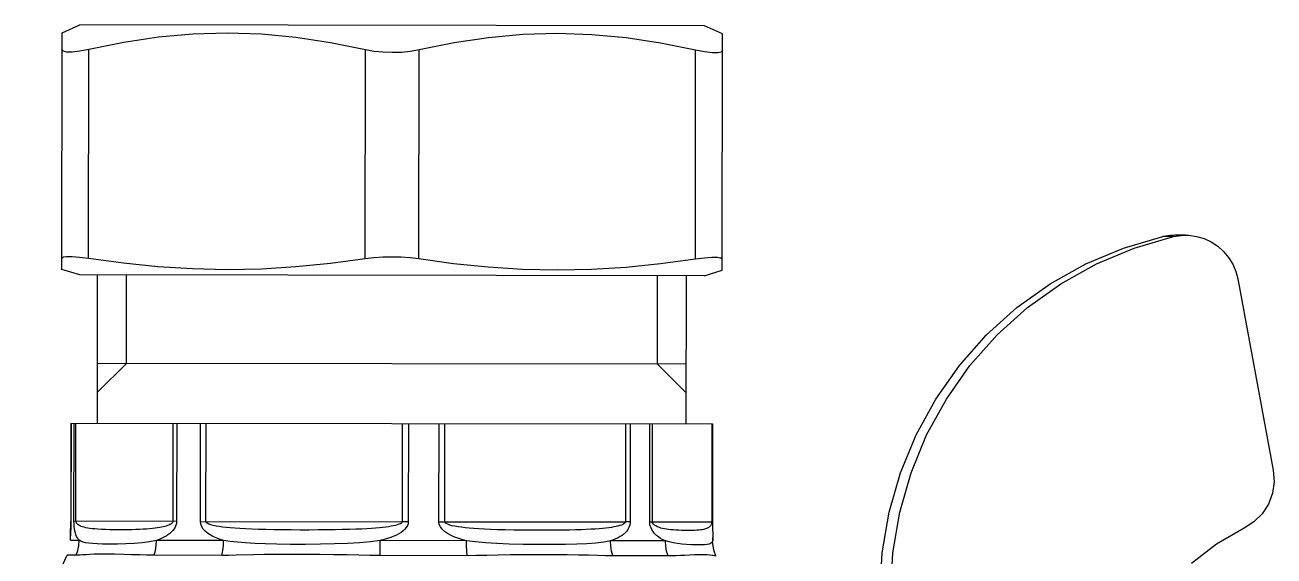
# Model space of a CAD drawing. Header units: millimetres. Extents: x 898 to 1196, y 229 to 443.
# Drawn here: x 1107.3649 to 1107.41047, y 341.74474 to 341.76411 of the extents above; entities that cross this region are included whole.
import ezdxf

# ---------------------------------------------------------------- set-up
doc = ezdxf.new("R2010")
doc.units = ezdxf.units.MM
doc.layers.add('alim', color=5, linetype='Continuous', lineweight=5)
doc.layers.add('CHAUFFAGE', color=4, linetype='Continuous', lineweight=5)

# ---------------------------------------------------------------- blocks, each defined once
blk = doc.blocks.new('c ef ecs')
at = {"layer": 'alim', "color": 5, "lineweight": -3}
for p, q in [((-303.569245, 72.856426), (-303.572569, 72.854892)), ((-303.591615, 72.855097), (-303.591908, 72.854446)), ((-303.582988, 72.855097), (-303.591615, 72.855097)), ((-303.59095, 72.855055), (-303.591014, 72.855097)), ((-303.590917, 72.854929), (-303.59095, 72.855055)), ((-303.590917, 72.854726), (-303.590917, 72.854929)), ((-303.583455, 72.854929), (-303.583433, 72.855055)), ((-303.583455, 72.854725), (-303.583455, 72.854929)), ((-303.583433, 72.855055), (-303.58339, 72.855097)), ((-303.582792, 72.854446), (-303.582988, 72.855097)), ((-303.577386, 72.854757), (-303.577386, 72.831347)), ((-303.577386, 72.854757), (-303.573805, 72.854757)), ((-303.577386, 72.854756), (-303.573805, 72.854756)), ((-303.573733, 72.854758), (-303.573805, 72.854757)), ((-303.573805, 72.854757), (-303.573805, 72.854756)), ((-303.573805, 72.854756), (-303.573734, 72.854757)), ((-303.573734, 72.854757), (-303.573664, 72.854758)), ((-303.57361, 72.85476), (-303.573733, 72.854758)), ((-303.573664, 72.854758), (-303.573596, 72.85476)), ((-303.5735, 72.854764), (-303.57361, 72.85476)), ((-303.573596, 72.85476), (-303.573531, 72.854762)), ((-303.573531, 72.854762), (-303.573415, 72.854767)), ((-303.573401, 72.854768), (-303.5735, 72.854764)), ((-303.573415, 72.854767), (-303.573363, 72.854769)), ((-303.573302, 72.854771), (-303.573401, 72.854768)), ((-303.573363, 72.854769), (-303.573316, 72.854771)), ((-303.573316, 72.854771), (-303.573272, 72.854772)), ((-303.573242, 72.854772), (-303.573302, 72.854771)), ((-303.573242, 72.854772), (-303.573242, 72.854772)), ((-303.573114, 72.854772), (-303.573242, 72.854772)), ((-303.573114, 72.854772), (-303.573114, 72.85445)), ((-303.572569, 72.854567), (-303.572569, 72.854892)), ((-303.591908, 72.831658), (-303.591908, 72.854446)), ((-303.591014, 72.854121), (-303.590949, 72.854453)), ((-303.590949, 72.854453), (-303.590917, 72.854726)), ((-303.583433, 72.854452), (-303.583455, 72.854725)), ((-303.58339, 72.854121), (-303.583433, 72.854452)), ((-303.582792, 72.831658), (-303.582792, 72.854446)), ((-303.573805, 72.854644), (-303.577386, 72.854644)), ((-303.573805, 72.854574), (-303.577386, 72.854574)), ((-303.573805, 72.8509), (-303.573805, 72.854644)), ((-303.573707, 72.854642), (-303.573805, 72.854644)), ((-303.573772, 72.854569), (-303.573805, 72.854574)), ((-303.57374, 72.854554), (-303.573772, 72.854569)), ((-303.573711, 72.854531), (-303.57374, 72.854554)), ((-303.573685, 72.854501), (-303.573711, 72.854531)), ((-303.573613, 72.854635), (-303.573707, 72.854642)), ((-303.573661, 72.854464), (-303.573685, 72.854501)), ((-303.573639, 72.854424), (-303.573661, 72.854464)), ((-303.57362, 72.854378), (-303.573639, 72.854424)), ((-303.573602, 72.854328), (-303.57362, 72.854378)), ((-303.573528, 72.854625), (-303.573613, 72.854635)), ((-303.573587, 72.854272), (-303.573602, 72.854328)), ((-303.57345, 72.854611), (-303.573528, 72.854625)), ((-303.573379, 72.854593), (-303.57345, 72.854611)), ((-303.573315, 72.854572), (-303.573379, 72.854593)), ((-303.573257, 72.854548), (-303.573315, 72.854572)), ((-303.573205, 72.85452), (-303.573257, 72.854548)), ((-303.573158, 72.854488), (-303.573205, 72.85452)), ((-303.573114, 72.85445), (-303.573158, 72.854488)), ((-303.572927, 72.854463), (-303.573114, 72.85445)), ((-303.573079, 72.854387), (-303.573114, 72.85445)), ((-303.573049, 72.85431), (-303.573079, 72.854387)), ((-303.573025, 72.854216), (-303.573049, 72.85431)), ((-303.572744, 72.854502), (-303.572927, 72.854463)), ((-303.572569, 72.854567), (-303.572744, 72.854502)), ((-303.572589, 72.854208), (-303.572582, 72.854324)), ((-303.572582, 72.854324), (-303.572575, 72.85442)), ((-303.572575, 72.85442), (-303.57257, 72.854501)), ((-303.57257, 72.854501), (-303.572569, 72.854567)), ((-303.591273, 72.852841), (-303.591014, 72.854121)), ((-303.58339, 72.854121), (-303.591014, 72.854121)), ((-303.583218, 72.852849), (-303.58339, 72.854121)), ((-303.573572, 72.85421), (-303.573587, 72.854272)), ((-303.573559, 72.854141), (-303.573572, 72.85421)), ((-303.573547, 72.854064), (-303.573559, 72.854141)), ((-303.573536, 72.853979), (-303.573547, 72.854064)), ((-303.573526, 72.853882), (-303.573536, 72.853979)), ((-303.573518, 72.85377), (-303.573526, 72.853882)), ((-303.573006, 72.854104), (-303.573025, 72.854216)), ((-303.572992, 72.853967), (-303.573006, 72.854104)), ((-303.572982, 72.853802), (-303.572992, 72.853967)), ((-303.572608, 72.853696), (-303.572603, 72.8539)), ((-303.572603, 72.8539), (-303.572597, 72.854068)), ((-303.572597, 72.854068), (-303.572589, 72.854208)), ((-303.577386, 72.853795), (-303.582792, 72.853795)), ((-303.577386, 72.853795), (-303.579567, 72.853795)), ((-303.579567, 72.832309), (-303.579567, 72.853795)), ((-303.578513, 72.853794), (-303.579567, 72.852739)), ((-303.57351, 72.853641), (-303.573518, 72.85377)), ((-303.573505, 72.85349), (-303.57351, 72.853641)), ((-303.573501, 72.853329), (-303.573505, 72.85349)), ((-303.572976, 72.8536), (-303.572982, 72.853802)), ((-303.572974, 72.853349), (-303.572976, 72.8536)), ((-303.572609, 72.853444), (-303.572608, 72.853696)), ((-303.572607, 72.853147), (-303.572609, 72.853444)), ((-303.573499, 72.853167), (-303.573501, 72.853329)), ((-303.573498, 72.853004), (-303.573499, 72.853167)), ((-303.573498, 72.852844), (-303.573498, 72.853004)), ((-303.572987, 72.852747), (-303.572978, 72.853053)), ((-303.572978, 72.853053), (-303.572974, 72.853349)), ((-303.5726, 72.852841), (-303.572607, 72.853147)), ((-303.591461, 72.851584), (-303.591273, 72.852841)), ((-303.583092, 72.851593), (-303.583218, 72.852849)), ((-303.579567, 72.852738), (-303.582792, 72.852738)), ((-303.573507, 72.852388), (-303.573503, 72.852534)), ((-303.573503, 72.852534), (-303.5735, 72.852687)), ((-303.5735, 72.852687), (-303.573498, 72.852844)), ((-303.573003, 72.852448), (-303.572987, 72.852747)), ((-303.572591, 72.852544), (-303.5726, 72.852841)), ((-303.572581, 72.852257), (-303.572591, 72.852544)), ((-303.573527, 72.851999), (-303.573519, 72.852121)), ((-303.573519, 72.852121), (-303.573513, 72.85225)), ((-303.573513, 72.85225), (-303.573507, 72.852388)), ((-303.573065, 72.851886), (-303.573028, 72.85216)), ((-303.573028, 72.85216), (-303.573003, 72.852448)), ((-303.572572, 72.851981), (-303.572581, 72.852257)), ((-303.591576, 72.85033), (-303.591461, 72.851584)), ((-303.583015, 72.850336), (-303.583092, 72.851593)), ((-303.573581, 72.851521), (-303.573568, 72.851599)), ((-303.573568, 72.851599), (-303.573556, 72.851686)), ((-303.573556, 72.851686), (-303.573546, 72.851782)), ((-303.573546, 72.851782), (-303.573536, 72.851886)), ((-303.573536, 72.851886), (-303.573527, 72.851999)), ((-303.573151, 72.85153), (-303.573114, 72.851628)), ((-303.573114, 72.851628), (-303.573065, 72.851886)), ((-303.572927, 72.851638), (-303.573114, 72.851628)), ((-303.573114, 72.849183), (-303.573114, 72.851628)), ((-303.572744, 72.851668), (-303.572927, 72.851638)), ((-303.572569, 72.851716), (-303.572744, 72.851668)), ((-303.572569, 72.851716), (-303.572572, 72.851981)), ((-303.572569, 72.849246), (-303.572569, 72.851716)), ((-303.573733, 72.851077), (-303.57371, 72.851106)), ((-303.57371, 72.851106), (-303.57369, 72.851142)), ((-303.57369, 72.851142), (-303.573671, 72.851182)), ((-303.573671, 72.851182), (-303.573653, 72.851226)), ((-303.573653, 72.851226), (-303.573637, 72.851275)), ((-303.573637, 72.851275), (-303.573622, 72.851327)), ((-303.573622, 72.851327), (-303.573608, 72.851386)), ((-303.573608, 72.851386), (-303.573594, 72.85145)), ((-303.573594, 72.85145), (-303.573581, 72.851521)), ((-303.573416, 72.851092), (-303.573364, 72.851151)), ((-303.573364, 72.851151), (-303.573317, 72.851215)), ((-303.573317, 72.851215), (-303.573272, 72.851284)), ((-303.573272, 72.851284), (-303.57323, 72.851359)), ((-303.57323, 72.851359), (-303.57319, 72.851441)), ((-303.57319, 72.851441), (-303.573151, 72.85153)), ((-303.577386, 72.851038), (-303.573805, 72.851038)), ((-303.577386, 72.8509), (-303.573805, 72.8509)), ((-303.573805, 72.851038), (-303.57378, 72.851042)), ((-303.573805, 72.8509), (-303.573734, 72.850906)), ((-303.57378, 72.851042), (-303.573756, 72.851056)), ((-303.573756, 72.851056), (-303.573733, 72.851077)), ((-303.573734, 72.850906), (-303.573665, 72.850924)), ((-303.573665, 72.850924), (-303.573597, 72.850953)), ((-303.573597, 72.850953), (-303.573532, 72.850992)), ((-303.573532, 72.850992), (-303.573472, 72.851039)), ((-303.573472, 72.851039), (-303.573416, 72.851092)), ((-303.591615, 72.849075), (-303.591576, 72.85033)), ((-303.582988, 72.849075), (-303.583015, 72.850336)), ((-303.573805, 72.85003), (-303.577386, 72.85003)), ((-303.573805, 72.84983), (-303.577386, 72.84983)), ((-303.573708, 72.850018), (-303.573805, 72.85003)), ((-303.573805, 72.85003), (-303.573805, 72.842668)), ((-303.573772, 72.849817), (-303.573805, 72.84983)), ((-303.57374, 72.849779), (-303.573772, 72.849817)), ((-303.573711, 72.849722), (-303.57374, 72.849779)), ((-303.573614, 72.849982), (-303.573708, 72.850018)), ((-303.57353, 72.849928), (-303.573614, 72.849982)), ((-303.573452, 72.849858), (-303.57353, 72.849928)), ((-303.573381, 72.849774), (-303.573452, 72.849858)), ((-303.573317, 72.849679), (-303.573381, 72.849774)), ((-303.573685, 72.849648), (-303.573711, 72.849722)), ((-303.573661, 72.84956), (-303.573685, 72.849648)), ((-303.57364, 72.849459), (-303.573661, 72.84956)), ((-303.57362, 72.849349), (-303.57364, 72.849459)), ((-303.573603, 72.849227), (-303.57362, 72.849349)), ((-303.57326, 72.849573), (-303.573317, 72.849679)), ((-303.573207, 72.849456), (-303.57326, 72.849573)), ((-303.573159, 72.849327), (-303.573207, 72.849456)), ((-303.573114, 72.849183), (-303.573159, 72.849327)), ((-303.591576, 72.84782), (-303.591615, 72.849075)), ((-303.583015, 72.847814), (-303.582988, 72.849075)), ((-303.573586, 72.849091), (-303.573603, 72.849227)), ((-303.573571, 72.848941), (-303.573586, 72.849091)), ((-303.573558, 72.848774), (-303.573571, 72.848941)), ((-303.572927, 72.84919), (-303.573114, 72.849183)), ((-303.573077, 72.848947), (-303.573114, 72.849183)), ((-303.573046, 72.848681), (-303.573077, 72.848947)), ((-303.572744, 72.849211), (-303.572927, 72.84919)), ((-303.572569, 72.849246), (-303.572744, 72.849211)), ((-303.572576, 72.848729), (-303.572571, 72.849001)), ((-303.572571, 72.849001), (-303.572569, 72.849246)), ((-303.573545, 72.848588), (-303.573558, 72.848774)), ((-303.573534, 72.848382), (-303.573545, 72.848588)), ((-303.573525, 72.848157), (-303.573534, 72.848382)), ((-303.573022, 72.848383), (-303.573046, 72.848681)), ((-303.573003, 72.848048), (-303.573022, 72.848383)), ((-303.572591, 72.848088), (-303.572576, 72.848729)), ((-303.573517, 72.84791), (-303.573525, 72.848157)), ((-303.57351, 72.847643), (-303.573517, 72.84791)), ((-303.572989, 72.847671), (-303.573003, 72.848048)), ((-303.572599, 72.847708), (-303.572591, 72.848088)), ((-303.591461, 72.846567), (-303.591576, 72.84782)), ((-303.583092, 72.846557), (-303.583015, 72.847814)), ((-303.573505, 72.847354), (-303.57351, 72.847643)), ((-303.57298, 72.847244), (-303.572989, 72.847671)), ((-303.572605, 72.847279), (-303.572599, 72.847708)), ((-303.573501, 72.847046), (-303.573505, 72.847354)), ((-303.573499, 72.846724), (-303.573501, 72.847046)), ((-303.572975, 72.846754), (-303.57298, 72.847244)), ((-303.572609, 72.846787), (-303.572605, 72.847279)), ((-303.591273, 72.845309), (-303.591461, 72.846567)), ((-303.583218, 72.845301), (-303.583092, 72.846557)), ((-303.573498, 72.846396), (-303.573499, 72.846724)), ((-303.572975, 72.846205), (-303.572975, 72.846754)), ((-303.572609, 72.846235), (-303.572609, 72.846787)), ((-303.573498, 72.846064), (-303.573498, 72.846396)), ((-303.57298, 72.845646), (-303.572975, 72.846205)), ((-303.572605, 72.845674), (-303.572609, 72.846235)), ((-303.573503, 72.845419), (-303.5735, 72.845737)), ((-303.5735, 72.845737), (-303.573498, 72.846064)), ((-303.57299, 72.845132), (-303.57298, 72.845646)), ((-303.572598, 72.845158), (-303.572605, 72.845674)), ((-303.591014, 72.844029), (-303.591273, 72.845309)), ((-303.58339, 72.844029), (-303.583218, 72.845301)), ((-303.573507, 72.845117), (-303.573503, 72.845419)), ((-303.57352, 72.844588), (-303.573513, 72.84484)), ((-303.573513, 72.84484), (-303.573507, 72.845117)), ((-303.573007, 72.844659), (-303.57299, 72.845132)), ((-303.572589, 72.844684), (-303.572598, 72.845158)), ((-303.573537, 72.844152), (-303.573528, 72.84436)), ((-303.573528, 72.84436), (-303.57352, 72.844588)), ((-303.573032, 72.844225), (-303.573007, 72.844659)), ((-303.572579, 72.844246), (-303.572589, 72.844684)), ((-303.590958, 72.843718), (-303.591014, 72.844029)), ((-303.58339, 72.844029), (-303.591014, 72.844029)), ((-303.583428, 72.843719), (-303.58339, 72.844029)), ((-303.573558, 72.843793), (-303.573547, 72.843963)), ((-303.573547, 72.843963), (-303.573537, 72.844152)), ((-303.573114, 72.843468), (-303.573067, 72.843828)), ((-303.573067, 72.843828), (-303.573032, 72.844225)), ((-303.572572, 72.843843), (-303.572579, 72.844246)), ((-303.572569, 72.843472), (-303.572572, 72.843843)), ((-303.590924, 72.84339), (-303.590958, 72.843718)), ((-303.590913, 72.843052), (-303.590924, 72.84339)), ((-303.583458, 72.843052), (-303.58345, 72.84339)), ((-303.58345, 72.84339), (-303.583428, 72.843719)), ((-303.573609, 72.843266), (-303.573595, 72.843377)), ((-303.573595, 72.843377), (-303.573582, 72.843501)), ((-303.573582, 72.843501), (-303.573569, 72.843639)), ((-303.573569, 72.843639), (-303.573558, 72.843793)), ((-303.573151, 72.843326), (-303.573114, 72.843468)), ((-303.572927, 72.843469), (-303.573114, 72.843468)), ((-303.573114, 72.840325), (-303.573114, 72.843468)), ((-303.572744, 72.84347), (-303.572927, 72.843469)), ((-303.572569, 72.843472), (-303.572744, 72.84347)), ((-303.572569, 72.840297), (-303.572569, 72.843472)), ((-303.590924, 72.842715), (-303.590913, 72.843052)), ((-303.58345, 72.842714), (-303.583458, 72.843052)), ((-303.57369, 72.842846), (-303.573671, 72.842915)), ((-303.573671, 72.842915), (-303.573654, 72.842992)), ((-303.573654, 72.842992), (-303.573638, 72.843075)), ((-303.573638, 72.843075), (-303.573623, 72.843166)), ((-303.573623, 72.843166), (-303.573609, 72.843266)), ((-303.573316, 72.84288), (-303.573272, 72.842976)), ((-303.573272, 72.842976), (-303.57323, 72.843082)), ((-303.57323, 72.843082), (-303.57319, 72.843198)), ((-303.57319, 72.843198), (-303.573151, 72.843326)), ((-303.590958, 72.842386), (-303.590924, 72.842715)), ((-303.583428, 72.842385), (-303.58345, 72.842714)), ((-303.577386, 72.842668), (-303.573805, 72.842668)), ((-303.577386, 72.842447), (-303.573805, 72.842447)), ((-303.573805, 72.842668), (-303.57378, 72.842676)), ((-303.573805, 72.842447), (-303.573805, 72.842668)), ((-303.573805, 72.842447), (-303.573734, 72.842455)), ((-303.57378, 72.842676), (-303.573756, 72.842698)), ((-303.573756, 72.842698), (-303.573733, 72.842736)), ((-303.573734, 72.842455), (-303.573664, 72.842479)), ((-303.573733, 72.842736), (-303.573711, 72.842786)), ((-303.573711, 72.842786), (-303.57369, 72.842846)), ((-303.573664, 72.842479), (-303.573596, 72.842518)), ((-303.573596, 72.842518), (-303.573531, 72.842571)), ((-303.573531, 72.842571), (-303.57347, 72.842636)), ((-303.57347, 72.842636), (-303.573415, 72.84271)), ((-303.573415, 72.84271), (-303.573363, 72.842791)), ((-303.573363, 72.842791), (-303.573316, 72.84288)), ((-303.591273, 72.840795), (-303.591014, 72.842075)), ((-303.591014, 72.842075), (-303.590958, 72.842386)), ((-303.58339, 72.842075), (-303.591014, 72.842075)), ((-303.58339, 72.842075), (-303.583428, 72.842385)), ((-303.583218, 72.840803), (-303.58339, 72.842075)), ((-303.573805, 72.841328), (-303.577386, 72.841328)), ((-303.573805, 72.841116), (-303.577386, 72.841116)), ((-303.573708, 72.841313), (-303.573805, 72.841328)), ((-303.573805, 72.841328), (-303.573805, 72.834524)), ((-303.573772, 72.841102), (-303.573805, 72.841116)), ((-303.57374, 72.841064), (-303.573772, 72.841102)), ((-303.573615, 72.841269), (-303.573708, 72.841313)), ((-303.573531, 72.841204), (-303.573615, 72.841269)), ((-303.573454, 72.84112), (-303.573531, 72.841204)), ((-303.573382, 72.841019), (-303.573454, 72.84112)), ((-303.591461, 72.839538), (-303.591273, 72.840795)), ((-303.583092, 72.839548), (-303.583218, 72.840803)), ((-303.573712, 72.841007), (-303.57374, 72.841064)), ((-303.573685, 72.840933), (-303.573712, 72.841007)), ((-303.573661, 72.840843), (-303.573685, 72.840933)), ((-303.57364, 72.840742), (-303.573661, 72.840843)), ((-303.57362, 72.840631), (-303.57364, 72.840742)), ((-303.573603, 72.840508), (-303.57362, 72.840631)), ((-303.573318, 72.840905), (-303.573382, 72.841019)), ((-303.57326, 72.840779), (-303.573318, 72.840905)), ((-303.573208, 72.840642), (-303.57326, 72.840779)), ((-303.573159, 72.840491), (-303.573208, 72.840642)), ((-303.573586, 72.840372), (-303.573603, 72.840508)), ((-303.573571, 72.840222), (-303.573586, 72.840372)), ((-303.573557, 72.840055), (-303.573571, 72.840222)), ((-303.573114, 72.840325), (-303.573159, 72.840491)), ((-303.573069, 72.839992), (-303.573114, 72.840325)), ((-303.572927, 72.840322), (-303.573114, 72.840325)), ((-303.572744, 72.840312), (-303.572927, 72.840322)), ((-303.572569, 72.840297), (-303.572744, 72.840312)), ((-303.572571, 72.839954), (-303.572569, 72.840297)), ((-303.573545, 72.839871), (-303.573557, 72.840055)), ((-303.573534, 72.839667), (-303.573545, 72.839871)), ((-303.573034, 72.839622), (-303.573069, 72.839992)), ((-303.572579, 72.839579), (-303.572571, 72.839954)), ((-303.591576, 72.838285), (-303.591461, 72.839538)), ((-303.583015, 72.838291), (-303.583092, 72.839548)), ((-303.573524, 72.839444), (-303.573534, 72.839667)), ((-303.573516, 72.839197), (-303.573524, 72.839444)), ((-303.573009, 72.839212), (-303.573034, 72.839622)), ((-303.572588, 72.839166), (-303.572579, 72.839579)), ((-303.573509, 72.838916), (-303.573516, 72.839197)), ((-303.573504, 72.838597), (-303.573509, 72.838916)), ((-303.572991, 72.838758), (-303.573009, 72.839212)), ((-303.572598, 72.838711), (-303.572588, 72.839166)), ((-303.5735, 72.838268), (-303.573504, 72.838597)), ((-303.57298, 72.83825), (-303.572991, 72.838758)), ((-303.572605, 72.838201), (-303.572598, 72.838711)), ((-303.591615, 72.83703), (-303.591576, 72.838285)), ((-303.582988, 72.83703), (-303.583015, 72.838291)), ((-303.573498, 72.837948), (-303.5735, 72.838268)), ((-303.573498, 72.837641), (-303.573498, 72.837948)), ((-303.572975, 72.837699), (-303.57298, 72.83825)), ((-303.572609, 72.837649), (-303.572605, 72.838201)), ((-303.573499, 72.837347), (-303.573498, 72.837641)), ((-303.572976, 72.837171), (-303.572975, 72.837699)), ((-303.572609, 72.837118), (-303.572609, 72.837649)), ((-303.591576, 72.835774), (-303.591615, 72.83703)), ((-303.583015, 72.835768), (-303.582988, 72.83703)), ((-303.573504, 72.836809), (-303.573501, 72.83707)), ((-303.573501, 72.83707), (-303.573499, 72.837347)), ((-303.572982, 72.836704), (-303.572976, 72.837171)), ((-303.572604, 72.836648), (-303.572609, 72.837118)), ((-303.573514, 72.836345), (-303.573509, 72.836567)), ((-303.573509, 72.836567), (-303.573504, 72.836809)), ((-303.572993, 72.83629), (-303.572982, 72.836704)), ((-303.572597, 72.836232), (-303.572604, 72.836648)), ((-303.573528, 72.835954), (-303.573521, 72.836141)), ((-303.573521, 72.836141), (-303.573514, 72.836345)), ((-303.57301, 72.835925), (-303.572993, 72.83629)), ((-303.572588, 72.835863), (-303.572597, 72.836232)), ((-303.591461, 72.834521), (-303.591576, 72.835774)), ((-303.583092, 72.834512), (-303.583015, 72.835768)), ((-303.573557, 72.835483), (-303.573546, 72.835626)), ((-303.573546, 72.835626), (-303.573537, 72.835783)), ((-303.573537, 72.835783), (-303.573528, 72.835954)), ((-303.573036, 72.835601), (-303.57301, 72.835925)), ((-303.572578, 72.835534), (-303.572588, 72.835863)), ((-303.573594, 72.835128), (-303.573581, 72.835235)), ((-303.573581, 72.835235), (-303.573568, 72.835353)), ((-303.573568, 72.835353), (-303.573557, 72.835483)), ((-303.573114, 72.835064), (-303.57307, 72.835315)), ((-303.57307, 72.835315), (-303.573036, 72.835601)), ((-303.572571, 72.835242), (-303.572578, 72.835534)), ((-303.572569, 72.834983), (-303.572571, 72.835242)), ((-303.573691, 72.834671), (-303.573671, 72.834729)), ((-303.573671, 72.834729), (-303.573654, 72.834794)), ((-303.573654, 72.834794), (-303.573637, 72.834865)), ((-303.573637, 72.834865), (-303.573622, 72.834944)), ((-303.573622, 72.834944), (-303.573608, 72.835032)), ((-303.573608, 72.835032), (-303.573594, 72.835128)), ((-303.573318, 72.834641), (-303.573273, 72.83471)), ((-303.573273, 72.83471), (-303.57323, 72.834785)), ((-303.57323, 72.834785), (-303.573189, 72.834869)), ((-303.573189, 72.834869), (-303.573151, 72.834962)), ((-303.573151, 72.834962), (-303.573114, 72.835064)), ((-303.573114, 72.833064), (-303.573114, 72.835064)), ((-303.572927, 72.835055), (-303.573114, 72.835064)), ((-303.572744, 72.835028), (-303.572927, 72.835055)), ((-303.572569, 72.834983), (-303.572744, 72.835028)), ((-303.572569, 72.832962), (-303.572569, 72.834983)), ((-303.591273, 72.833264), (-303.591461, 72.834521)), ((-303.583218, 72.833255), (-303.583092, 72.834512)), ((-303.577386, 72.834524), (-303.573805, 72.834524)), ((-303.577386, 72.834348), (-303.573805, 72.834348)), ((-303.573805, 72.834524), (-303.573781, 72.83453)), ((-303.573805, 72.834348), (-303.573805, 72.834524)), ((-303.573805, 72.834348), (-303.573735, 72.834353)), ((-303.573781, 72.83453), (-303.573757, 72.834549)), ((-303.573757, 72.834549), (-303.573733, 72.834579)), ((-303.573735, 72.834353), (-303.573666, 72.834369)), ((-303.573733, 72.834579), (-303.573711, 72.834621)), ((-303.573711, 72.834621), (-303.573691, 72.834671)), ((-303.573666, 72.834369), (-303.573598, 72.834395)), ((-303.573598, 72.834395), (-303.573534, 72.83443)), ((-303.573534, 72.83443), (-303.573474, 72.834473)), ((-303.573474, 72.834473), (-303.573418, 72.834523)), ((-303.573418, 72.834523), (-303.573366, 72.834579)), ((-303.573366, 72.834579), (-303.573318, 72.834641)), ((-303.579566, 72.833363), (-303.582792, 72.833363)), ((-303.578513, 72.83231), (-303.579567, 72.833365)), ((-303.573805, 72.833636), (-303.577386, 72.833636)), ((-303.573805, 72.833535), (-303.577386, 72.833535)), ((-303.573707, 72.833627), (-303.573805, 72.833636)), ((-303.573805, 72.831347), (-303.573805, 72.833636)), ((-303.573772, 72.83353), (-303.573805, 72.833535)), ((-303.57374, 72.833513), (-303.573772, 72.83353)), ((-303.573711, 72.833488), (-303.57374, 72.833513)), ((-303.573685, 72.833456), (-303.573711, 72.833488)), ((-303.573613, 72.8336), (-303.573707, 72.833627)), ((-303.573661, 72.833418), (-303.573685, 72.833456)), ((-303.57364, 72.833377), (-303.573661, 72.833418)), ((-303.57362, 72.833331), (-303.57364, 72.833377)), ((-303.573603, 72.833281), (-303.57362, 72.833331)), ((-303.573528, 72.83356), (-303.573613, 72.8336)), ((-303.57345, 72.83351), (-303.573528, 72.83356)), ((-303.573379, 72.83345), (-303.57345, 72.83351)), ((-303.573316, 72.833384), (-303.573379, 72.83345)), ((-303.573259, 72.833313), (-303.573316, 72.833384)), ((-303.591014, 72.831983), (-303.591273, 72.833264)), ((-303.58339, 72.831983), (-303.583218, 72.833255)), ((-303.573587, 72.833226), (-303.573603, 72.833281)), ((-303.573572, 72.833166), (-303.573587, 72.833226)), ((-303.573558, 72.8331), (-303.573572, 72.833166)), ((-303.573546, 72.833027), (-303.573558, 72.8331)), ((-303.573534, 72.832948), (-303.573546, 72.833027)), ((-303.573525, 72.832863), (-303.573534, 72.832948)), ((-303.573207, 72.833236), (-303.573259, 72.833313)), ((-303.573159, 72.833154), (-303.573207, 72.833236)), ((-303.573114, 72.833064), (-303.573159, 72.833154)), ((-303.572927, 72.833052), (-303.573114, 72.833064)), ((-303.573077, 72.832926), (-303.573114, 72.833064)), ((-303.573047, 72.832778), (-303.573077, 72.832926)), ((-303.572744, 72.833018), (-303.572927, 72.833052)), ((-303.572569, 72.832962), (-303.572744, 72.833018)), ((-303.57257, 72.832819), (-303.572569, 72.832962)), ((-303.573516, 72.832772), (-303.573525, 72.832863)), ((-303.57351, 72.832677), (-303.573516, 72.832772)), ((-303.573505, 72.832577), (-303.57351, 72.832677)), ((-303.573501, 72.832476), (-303.573505, 72.832577)), ((-303.573499, 72.832373), (-303.573501, 72.832476)), ((-303.573022, 72.832623), (-303.573047, 72.832778)), ((-303.573004, 72.832459), (-303.573022, 72.832623)), ((-303.57299, 72.832288), (-303.573004, 72.832459)), ((-303.572591, 72.832353), (-303.572583, 72.832515)), ((-303.572583, 72.832515), (-303.572576, 72.832671)), ((-303.572576, 72.832671), (-303.57257, 72.832819)), ((-303.58339, 72.831983), (-303.591014, 72.831983)), ((-303.59095, 72.831652), (-303.591014, 72.831983)), ((-303.583433, 72.831653), (-303.58339, 72.831983)), ((-303.577386, 72.832309), (-303.582792, 72.832309)), ((-303.573507, 72.831913), (-303.573503, 72.831994)), ((-303.573503, 72.831994), (-303.5735, 72.832081)), ((-303.5735, 72.832081), (-303.573498, 72.832175)), ((-303.573498, 72.832272), (-303.573499, 72.832373)), ((-303.573498, 72.832175), (-303.573498, 72.832272)), ((-303.57298, 72.832111), (-303.57299, 72.832288)), ((-303.572975, 72.831933), (-303.57298, 72.832111)), ((-303.572609, 72.83183), (-303.572605, 72.832008)), ((-303.572605, 72.832008), (-303.572599, 72.832184)), ((-303.572599, 72.832184), (-303.572591, 72.832353)), ((-303.591615, 72.831007), (-303.591908, 72.831658)), ((-303.590917, 72.83138), (-303.59095, 72.831652)), ((-303.583455, 72.83138), (-303.583433, 72.831653)), ((-303.582792, 72.831658), (-303.582988, 72.831007)), ((-303.573608, 72.831487), (-303.573595, 72.831509)), ((-303.573595, 72.831509), (-303.573582, 72.831534)), ((-303.573582, 72.831534), (-303.573569, 72.831563)), ((-303.573569, 72.831563), (-303.573557, 72.831596)), ((-303.573557, 72.831596), (-303.573546, 72.831633)), ((-303.573546, 72.831633), (-303.573536, 72.831676)), ((-303.573536, 72.831676), (-303.573527, 72.831724)), ((-303.573527, 72.831724), (-303.573519, 72.831779)), ((-303.573519, 72.831779), (-303.573513, 72.831842)), ((-303.573513, 72.831842), (-303.573507, 72.831913)), ((-303.573, 72.83147), (-303.572987, 72.831544)), ((-303.572987, 72.831544), (-303.572979, 72.831641)), ((-303.572979, 72.831641), (-303.572975, 72.831769)), ((-303.572975, 72.831769), (-303.572975, 72.831933)), ((-303.572609, 72.831666), (-303.572609, 72.83183)), ((-303.572606, 72.831537), (-303.572609, 72.831666)), ((-303.5726, 72.831437), (-303.572606, 72.831537)), ((-303.591014, 72.831007), (-303.590949, 72.83105)), ((-303.590949, 72.83105), (-303.590917, 72.831177)), ((-303.590917, 72.831177), (-303.590917, 72.83138)), ((-303.583455, 72.831176), (-303.583455, 72.83138)), ((-303.583433, 72.831049), (-303.583455, 72.831176)), ((-303.58339, 72.831007), (-303.583433, 72.831049)), ((-303.577386, 72.831375), (-303.573805, 72.831375)), ((-303.577386, 72.831347), (-303.573805, 72.831347)), ((-303.573805, 72.831375), (-303.57378, 72.831376)), ((-303.573805, 72.831347), (-303.573726, 72.831346)), ((-303.57378, 72.831376), (-303.573756, 72.83138)), ((-303.573756, 72.83138), (-303.573733, 72.831387)), ((-303.573733, 72.831387), (-303.573711, 72.831396)), ((-303.573726, 72.831346), (-303.57361, 72.831344)), ((-303.573711, 72.831396), (-303.57369, 72.831407)), ((-303.57369, 72.831407), (-303.573671, 72.831419)), ((-303.573671, 72.831419), (-303.573654, 72.831434)), ((-303.573654, 72.831434), (-303.573638, 72.831449)), ((-303.573638, 72.831449), (-303.573623, 72.831467)), ((-303.573623, 72.831467), (-303.573608, 72.831487)), ((-303.57361, 72.831344), (-303.57351, 72.83134)), ((-303.57351, 72.83134), (-303.57342, 72.831337)), ((-303.57342, 72.831337), (-303.573334, 72.831334)), ((-303.573334, 72.831334), (-303.573241, 72.831332)), ((-303.573114, 72.831332), (-303.573242, 72.831332)), ((-303.57323, 72.831332), (-303.57319, 72.831333)), ((-303.57319, 72.831333), (-303.573151, 72.831335)), ((-303.573151, 72.831335), (-303.573114, 72.831339)), ((-303.573114, 72.831339), (-303.573075, 72.831354)), ((-303.573114, 72.831339), (-303.573114, 72.831332)), ((-303.572927, 72.831326), (-303.573114, 72.831339)), ((-303.573075, 72.831354), (-303.573043, 72.831379)), ((-303.573043, 72.831379), (-303.573019, 72.831416)), ((-303.573019, 72.831416), (-303.573, 72.83147)), ((-303.572744, 72.831286), (-303.572927, 72.831326)), ((-303.572569, 72.83122), (-303.572744, 72.831286)), ((-303.572592, 72.83136), (-303.5726, 72.831437)), ((-303.572584, 72.831303), (-303.572592, 72.83136)), ((-303.572576, 72.831263), (-303.572584, 72.831303)), ((-303.572571, 72.831235), (-303.572576, 72.831263)), ((-303.572569, 72.83122), (-303.572571, 72.831235)), ((-303.572569, 72.831212), (-303.572569, 72.83122)), ((-303.582988, 72.831007), (-303.591615, 72.831007)), ((-303.572695, 72.825152), (-303.574171, 72.824903)), ((-303.5712, 72.825235), (-303.572695, 72.825152)), ((-303.574171, 72.824903), (-303.575609, 72.824492)), ((-303.572695, 72.824763), (-303.574171, 72.824515)), ((-303.5712, 72.824847), (-303.572695, 72.824763)), ((-303.575609, 72.824492), (-303.576993, 72.823924)), ((-303.574171, 72.824515), (-303.575609, 72.824104)), ((-303.576993, 72.823924), (-303.578304, 72.823205)), ((-303.575609, 72.824104), (-303.576993, 72.823535)), ((-303.576993, 72.823535), (-303.578304, 72.822817)), ((-303.578304, 72.823205), (-303.579526, 72.822346)), ((-303.578304, 72.822817), (-303.579526, 72.821957)), ((-303.579526, 72.822346), (-303.580644, 72.821356)), ((-303.579526, 72.821957), (-303.580644, 72.820967)), ((-303.580644, 72.821356), (-303.581644, 72.820248)), ((-303.580644, 72.820967), (-303.581644, 72.819859)), ((-303.581644, 72.820248), (-303.582514, 72.819035)), ((-303.581644, 72.819859), (-303.582514, 72.818647)), ((-303.582514, 72.819035), (-303.583242, 72.817734)), ((-303.582514, 72.818647), (-303.583242, 72.817345)), ((-303.583242, 72.817734), (-303.583819, 72.81636)), ((-303.583242, 72.817345), (-303.583819, 72.815971)), ((-303.583819, 72.81636), (-303.584239, 72.814931)), ((-303.583819, 72.815971), (-303.584239, 72.814542)), ((-303.58429, 72.814491), (-303.584283, 72.814649)), ((-303.584283, 72.814649), (-303.584239, 72.814931)), ((-303.584239, 72.814542), (-303.584239, 72.814931)), ((-303.58429, 72.814102), (-303.58429, 72.814491)), ((-303.584283, 72.81426), (-303.58429, 72.814102)), ((-303.584239, 72.814542), (-303.584283, 72.81426)), ((-303.58429, 72.814102), (-303.584286, 72.813976)), ((-303.584286, 72.813976), (-303.584246, 72.813693)), ((-303.573028, 72.812955), (-303.572312, 72.813869)), ((-303.584246, 72.813693), (-303.584166, 72.81342)), ((-303.584166, 72.81342), (-303.584046, 72.813161)), ((-303.584046, 72.813161), (-303.583889, 72.812923)), ((-303.583889, 72.812923), (-303.583699, 72.812709)), ((-303.573609, 72.811951), (-303.573028, 72.812955)), ((-303.583699, 72.812709), (-303.58348, 72.812526)), ((-303.58348, 72.812526), (-303.583236, 72.812377)), ((-303.583236, 72.812377), (-303.582973, 72.812265)), ((-303.582973, 72.812265), (-303.582697, 72.812192)), ((-303.582697, 72.812192), (-303.575725, 72.810891)), ((-303.573834, 72.811595), (-303.573609, 72.811951)), ((-303.574132, 72.811295), (-303.573834, 72.811595)), ((-303.574884, 72.810918), (-303.574487, 72.811065)), ((-303.574487, 72.811065), (-303.574132, 72.811295)), ((-303.575725, 72.810891), (-303.575303, 72.810859)), ((-303.575303, 72.810859), (-303.574884, 72.810918))]:
    blk.add_line(p, q, dxfattribs=at)

msp = doc.modelspace()

# ---------------------------------------------------------------- block references
at = {"layer": 'CHAUFFAGE', "xscale": -1, "rotation": 89.93055087290372}
msp.add_blockref('c ef ecs', (1179.85331, 38.084119), dxfattribs=at)

doc.saveas('drawing.dxf')
